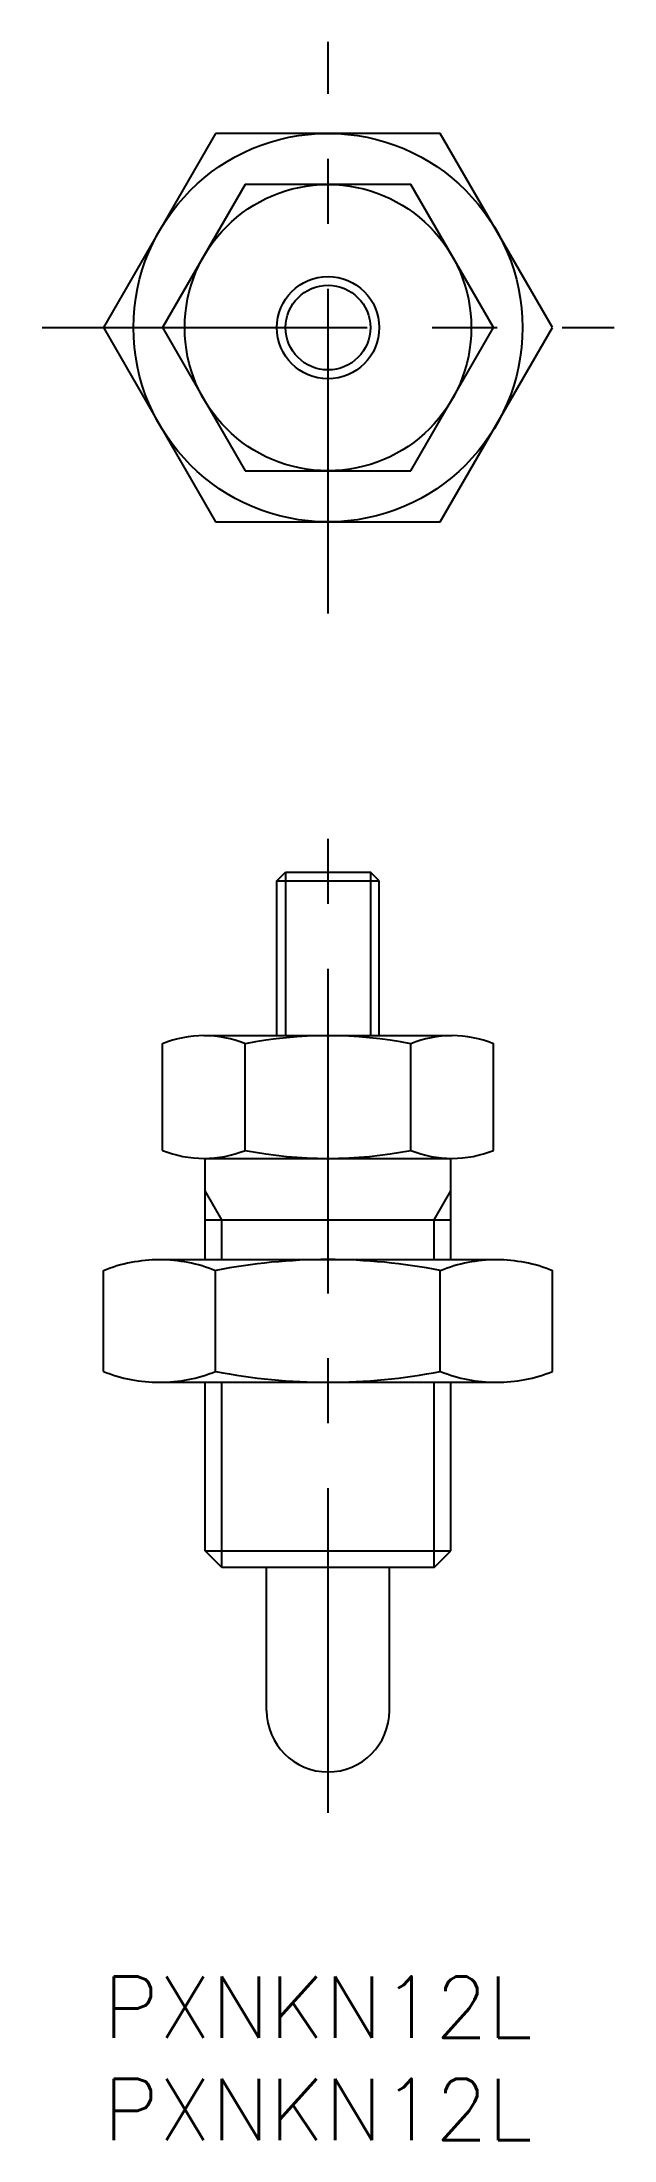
# Model space of a CAD drawing. Extents: x -3 to 25, y -8 to 95.
import ezdxf

# ---------------------------------------------------------------- set-up
doc = ezdxf.new("R2010")
doc.units = 0
doc.header["$LTSCALE"] = 0.5
doc.linetypes.add('CENTER', pattern=[50.8, 31.75, -6.35, 6.35, -6.35])
for name, color, linetype in [('MSM_CENTER', 1, 'CENTER'), ('MSM_CONTINUOUS', 7, 'CONTINUOUS'), ('MSM_NARROW', 5, 'CONTINUOUS'), ('MSM_PART_NUMBER', 7, 'CONTINUOUS')]:
    doc.layers.add(name, color=color, linetype=linetype)
doc.styles.get("Standard").update_dxf_attribs({"font": 'txt.shx', "height": 3, "bigfont": 'bigfont.shx'})

# ---------------------------------------------------------------- blocks, each defined once
blk = doc.blocks.new('*U6')
at = {"layer": 'MSM_PART_NUMBER'}
blk.add_text('PXNKN12L', height=3, dxfattribs=at).set_placement((0, -3))
blk = doc.blocks.new('*U7')
at = {"layer": 'MSM_PART_NUMBER'}
blk.add_text('PXNKN12L', height=3, dxfattribs=at).set_placement((0, -8))

msp = doc.modelspace()

# ---------------------------------------------------------------- linework, layer by layer
at = {"layer": 'MSM_CENTER'}
for p, q in [((10.97, 66.65), (10.97, 94.59)), ((-3, 80.62), (24.94, 80.62)), ((10.97, 8), (10.97, 56))]:
    msp.add_line(p, q, dxfattribs=at)
at = {"layer": 'MSM_CONTINUOUS'}
for p, q in [((5.48, 90.12), (0, 80.62)), ((16.45, 90.12), (5.48, 90.12)), ((21.94, 80.62), (16.45, 90.12)), ((6.93, 87.62), (2.89, 80.62)), ((15.01, 87.62), (6.93, 87.62)), ((19.05, 80.62), (15.01, 87.62)), ((0, 80.62), (5.48, 71.12)), ((2.89, 80.62), (6.93, 73.62)), ((15.01, 73.62), (19.05, 80.62)), ((16.45, 71.12), (21.94, 80.62)), ((6.93, 73.62), (15.01, 73.62)), ((5.48, 71.12), (16.45, 71.12)), ((8.47, 53.57), (8.9, 54)), ((8.47, 46), (8.47, 53.57)), ((8.47, 53.57), (13.47, 53.57)), ((8.9, 54), (13.04, 54)), ((13.47, 53.57), (13.04, 54)), ((13.47, 46), (13.47, 53.57)), ((2.89, 40.39), (2.89, 45.61)), ((4.91, 46), (17.03, 46)), ((6.93, 40.39), (6.93, 45.61)), ((15.01, 40.39), (15.01, 45.61)), ((19.05, 40.39), (19.05, 45.61)), ((4.97, 40), (16.97, 40)), ((4.97, 35.05), (4.97, 40)), ((16.97, 35.05), (16.97, 40)), ((4.97, 37), (16.97, 37)), ((2.74, 35.05), (19.19, 35.05)), ((0, 29.58), (0, 34.51)), ((5.48, 29.58), (5.48, 34.51)), ((16.45, 29.58), (16.45, 34.51)), ((21.94, 29.58), (21.94, 34.51)), ((2.74, 29.05), (19.2, 29.05)), ((4.97, 20.81), (4.97, 29.05)), ((16.97, 20.81), (16.97, 29.05)), ((4.97, 20.81), (16.97, 20.81)), ((5.78, 20), (4.97, 20.81)), ((16.16, 20), (16.97, 20.81)), ((16.16, 20), (5.78, 20)), ((7.97, 13), (7.97, 20)), ((13.97, 13), (13.97, 20))]:
    msp.add_line(p, q, dxfattribs=at)
for radius in [9.5, 7, 2.5]:
    msp.add_circle((10.97, 80.62), radius, dxfattribs=at)
for centre, radius, start, end in [((4.91, 40.6), 5.4, 68.0126, 111.9874), ((10.97, 25), 21, 78.9042, 101.0958), ((17.03, 40.6), 5.4, 68.0126, 111.9874), ((4.91, 45.4), 5.4, 248.0126, 291.9874), ((10.97, 61), 21, 258.9042, 281.0958), ((17.03, 45.4), 5.4, 248.0126, 291.9874), ((2.74, 27.72), 7.32, 90, 111.9874), ((2.74, 27.72), 7.32, 68.0126, 90), ((10.97, 6.55), 28.5, 78.9042, 101.0958), ((19.2, 27.72), 7.32, 90, 111.9874), ((19.2, 27.72), 7.32, 68.0126, 90), ((2.74, 36.37), 7.32, 248.0126, 270), ((2.74, 36.37), 7.32, 270, 291.9874), ((10.97, 57.55), 28.5, 258.9042, 281.0958), ((19.2, 36.37), 7.32, 248.0126, 270), ((19.2, 36.37), 7.32, 270, 291.9874), ((10.97, 13), 3, 180, 0)]:
    msp.add_arc(centre, radius, start, end, dxfattribs=at)
at = {"layer": 'MSM_NARROW'}
for p, q in [((8.9, 54), (8.9, 46)), ((13.04, 54), (13.04, 46)), ((5.78, 37), (4.97, 38.41)), ((16.16, 37), (16.97, 38.41)), ((5.78, 35.05), (5.78, 37)), ((16.16, 35.05), (16.16, 37)), ((5.78, 20), (5.78, 29.05)), ((16.16, 20), (16.16, 29.05))]:
    msp.add_line(p, q, dxfattribs=at)
msp.add_circle((10.97, 80.62), 2.07, dxfattribs=at)

# ---------------------------------------------------------------- block references
at = {"layer": 'MSM_CONTINUOUS'}
for name in ['*U6', '*U7']:
    msp.add_blockref(name, (0, 0), dxfattribs=at)

doc.saveas('drawing.dxf')
